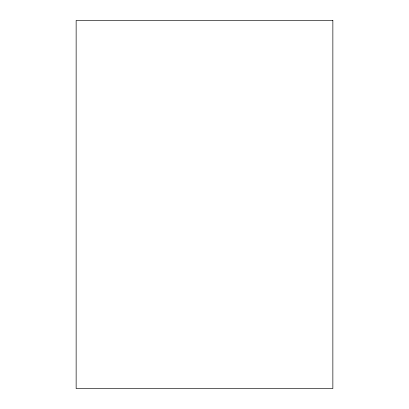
<?xml version="1.0" encoding="UTF-8"?>
<svg xmlns="http://www.w3.org/2000/svg" width="409" height="409" viewBox="0 0 409 409"><rect width="100%" height="100%" fill="white"/><g stroke="black" fill="none" stroke-linecap="round" stroke-linejoin="round"><path stroke-width="0.61" d="M332.86 20.45L76.14 20.45L76.14 388.55L332.86 388.55L332.86 20.45"/></g></svg>
